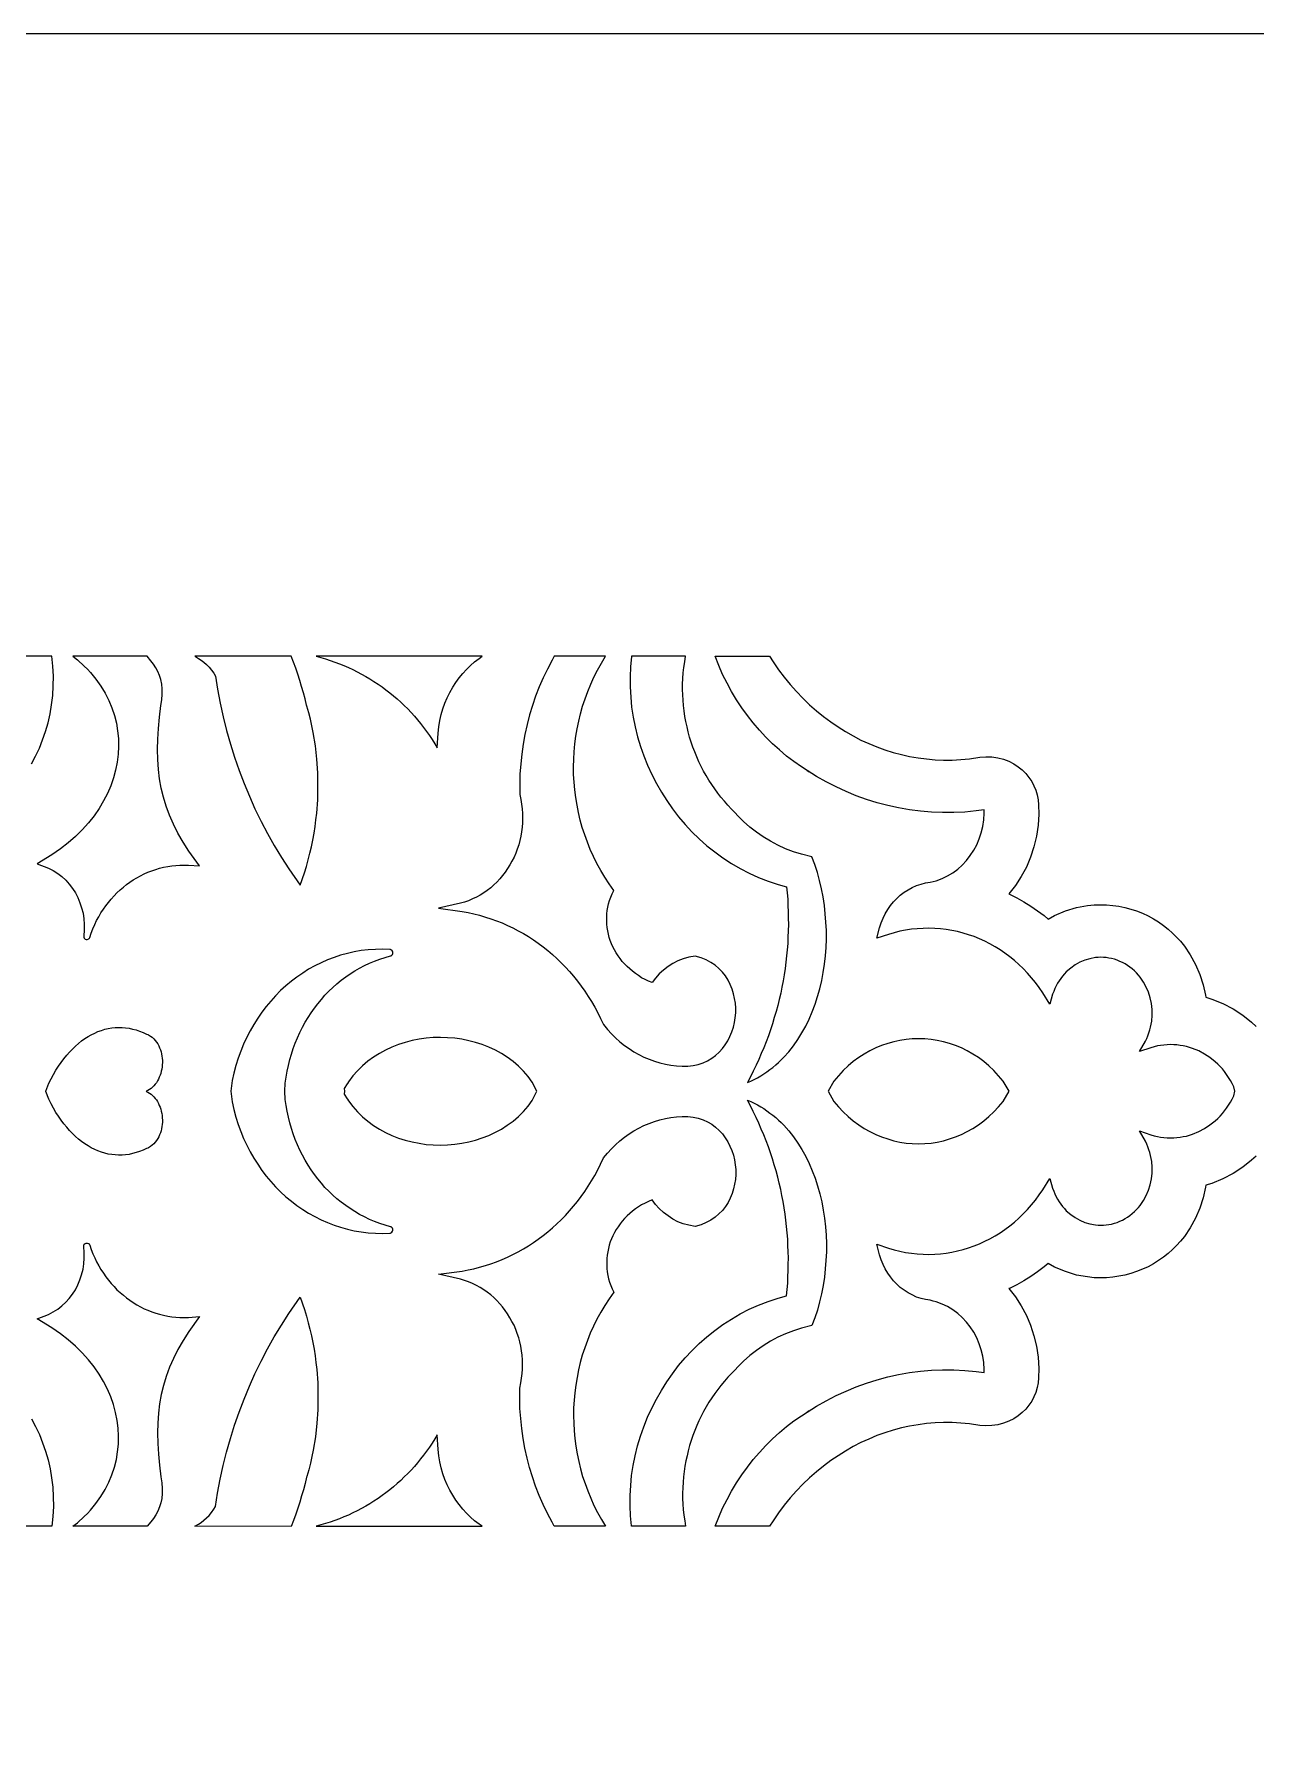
# Model space of a CAD drawing. Extents: x -1917 to -261, y -485 to 605.
# Drawn here: x -562.2 to -483.7, y 335.9 to 445.2 of the extents above; entities that cross this region are included whole.
import ezdxf

# ---------------------------------------------------------------- set-up
doc = ezdxf.new("R2010")
doc.units = 0
doc.layers.add('LAYER_1', color=18, linetype='CONTINUOUS')

msp = doc.modelspace()

# ---------------------------------------------------------------- linework, layer by layer
at = {"layer": 'LAYER_1'}
for points in [[(-671.49, 35.16), (-261.49, 35.16), (-261.49, 445.16), (-671.49, 445.16)], [(-554.92, 405.15), (-559.7, 405.15), (-559.41, 404.92), (-558.98, 404.52), (-558.77, 404.32), (-558.58, 404.11), (-558.23, 403.68), (-557.91, 403.24), (-557.63, 402.78), (-557.4, 402.32), (-557.2, 401.84), (-557.03, 401.35), (-556.91, 400.86), (-556.83, 400.36), (-556.78, 399.86), (-556.77, 399.35), (-556.79, 398.85), (-556.86, 398.34), (-556.96, 397.83), (-557.1, 397.33), (-557.27, 396.83), (-557.48, 396.34), (-557.73, 395.85), (-558.02, 395.37), (-558.34, 394.9), (-558.7, 394.45), (-559.1, 394), (-559.53, 393.57), (-560, 393.16), (-560.51, 392.77), (-561.05, 392.39), (-562, 391.81), (-561.27, 391.53), (-560.97, 391.37), (-560.68, 391.19), (-560.41, 390.99), (-560.16, 390.76), (-559.94, 390.5), (-559.73, 390.23), (-559.54, 389.94), (-559.38, 389.64), (-559.25, 389.31), (-559.14, 388.98), (-559.05, 388.63), (-559, 388.28), (-558.97, 387.92), (-558.98, 387.55), (-559.01, 387.17), (-559.01, 387.09), (-558.97, 387.02), (-558.92, 386.97), (-558.86, 386.94), (-558.79, 386.94), (-558.72, 386.96), (-558.69, 386.98), (-558.66, 387), (-558.64, 387.04), (-558.62, 387.08), (-558.52, 387.36), (-558.42, 387.63), (-558.3, 387.9), (-558.18, 388.16), (-558.04, 388.41), (-557.9, 388.65), (-557.74, 388.89), (-557.58, 389.11), (-557.42, 389.33), (-557.24, 389.54), (-557.06, 389.75), (-556.87, 389.94), (-556.67, 390.13), (-556.46, 390.3), (-556.25, 390.47), (-556.04, 390.63), (-555.82, 390.77), (-555.59, 390.91), (-555.36, 391.04), (-555.12, 391.16), (-554.88, 391.27), (-554.63, 391.36), (-554.38, 391.45), (-554.13, 391.52), (-553.87, 391.59), (-553.61, 391.64), (-553.35, 391.68), (-553.09, 391.71), (-552.82, 391.72), (-552.55, 391.73), (-552.28, 391.72), (-551.56, 391.67), (-552.25, 392.63), (-552.62, 393.21), (-552.95, 393.79), (-553.24, 394.36), (-553.49, 394.94), (-553.71, 395.51), (-553.88, 396.09), (-554.02, 396.67), (-554.13, 397.27), (-554.2, 397.88), (-554.24, 398.51), (-554.26, 399.15), (-554.24, 399.82), (-554.2, 400.51), (-554.14, 401.23), (-554.05, 401.98), (-553.99, 402.36), (-553.96, 402.72), (-553.96, 403.05), (-553.99, 403.36), (-554.05, 403.65), (-554.13, 403.91), (-554.24, 404.17), (-554.37, 404.41), (-554.53, 404.64), (-554.7, 404.87)], [(-544.68, 402.01), (-544.78, 402.41), (-544.88, 402.81), (-545, 403.21), (-545.12, 403.6), (-545.25, 404), (-545.38, 404.39), (-545.53, 404.77), (-545.68, 405.16), (-551.87, 405.15), (-551.83, 405.13), (-551.64, 405.02), (-551.46, 404.9), (-551.28, 404.77), (-551.11, 404.62), (-550.95, 404.45), (-550.79, 404.26), (-550.65, 404.06), (-550.53, 403.88), (-550.4, 403.03), (-550.23, 402.14), (-550.04, 401.25), (-549.82, 400.38), (-549.58, 399.51), (-549.31, 398.66), (-549.02, 397.81), (-548.7, 396.97), (-548.36, 396.15), (-548, 395.34), (-547.61, 394.54), (-547.19, 393.75), (-546.76, 392.98), (-546.3, 392.22), (-545.82, 391.48), (-545.09, 390.43), (-544.82, 391.22), (-544.69, 391.64), (-544.58, 392.06), (-544.47, 392.49), (-544.37, 392.91), (-544.28, 393.34), (-544.2, 393.77), (-544.14, 394.2), (-544.08, 394.63), (-544.03, 395.06), (-543.97, 395.93), (-543.95, 396.8), (-543.96, 397.67), (-544.02, 398.53), (-544.12, 399.4), (-544.26, 400.25), (-544.34, 400.68), (-544.44, 401.1), (-544.54, 401.52), (-544.66, 401.94)], [(-536.29, 399.26), (-536.23, 400.21), (-536.19, 400.62), (-536.12, 401.02), (-536.03, 401.4), (-535.92, 401.78), (-535.79, 402.14), (-535.64, 402.49), (-535.48, 402.83), (-535.29, 403.16), (-535.09, 403.47), (-534.88, 403.77), (-534.65, 404.05), (-534.4, 404.31), (-534.15, 404.56), (-533.88, 404.8), (-533.59, 405.01), (-533.4, 405.15), (-544.07, 405.15), (-543.76, 405.07), (-543.46, 404.98), (-543.16, 404.88), (-542.86, 404.78), (-542.57, 404.67), (-542.28, 404.55), (-541.99, 404.43), (-541.71, 404.3), (-541.43, 404.16), (-541.15, 404.01), (-540.88, 403.86), (-540.61, 403.7), (-540.35, 403.54), (-540.09, 403.37), (-539.83, 403.19), (-539.58, 403), (-539.34, 402.81), (-539.09, 402.62), (-538.86, 402.41), (-538.63, 402.2), (-538.4, 401.99), (-538.18, 401.77), (-537.96, 401.54), (-537.75, 401.31), (-537.55, 401.07), (-537.35, 400.83), (-537.16, 400.58), (-536.97, 400.32), (-536.79, 400.07), (-536.62, 399.8), (-536.45, 399.53)], [(-524.94, 390.1), (-525.24, 390.52), (-525.52, 390.95), (-525.77, 391.39), (-526.02, 391.83), (-526.24, 392.28), (-526.45, 392.74), (-526.63, 393.2), (-526.8, 393.67), (-526.96, 394.15), (-527.09, 394.62), (-527.21, 395.1), (-527.3, 395.59), (-527.38, 396.08), (-527.45, 396.56), (-527.49, 397.06), (-527.52, 397.55), (-527.52, 398.04), (-527.51, 398.53), (-527.49, 399.02), (-527.44, 399.52), (-527.38, 400.01), (-527.29, 400.49), (-527.19, 400.98), (-527.07, 401.46), (-526.94, 401.94), (-526.78, 402.41), (-526.61, 402.88), (-526.42, 403.35), (-526.21, 403.81), (-525.98, 404.26), (-525.73, 404.71), (-525.47, 405.15), (-528.76, 405.15), (-528.9, 404.9), (-529.2, 404.33), (-529.47, 403.76), (-529.73, 403.18), (-529.96, 402.59), (-530.16, 401.99), (-530.35, 401.38), (-530.51, 400.76), (-530.65, 400.13), (-530.76, 399.5), (-530.85, 398.87), (-530.92, 398.23), (-530.97, 397.58), (-530.98, 396.93), (-530.98, 396.26), (-530.91, 395.94), (-530.86, 395.64), (-530.82, 395.34), (-530.8, 395.04), (-530.8, 394.74), (-530.8, 394.45), (-530.83, 394.16), (-530.86, 393.87), (-530.91, 393.58), (-530.98, 393.3), (-531.05, 393.03), (-531.14, 392.76), (-531.24, 392.49), (-531.35, 392.24), (-531.48, 391.98), (-531.61, 391.74), (-531.76, 391.5), (-531.91, 391.27), (-532.08, 391.05), (-532.26, 390.84), (-532.45, 390.64), (-532.64, 390.45), (-532.85, 390.27), (-533.07, 390.1), (-533.29, 389.95), (-533.52, 389.8), (-533.76, 389.67), (-534.01, 389.55), (-534.27, 389.44), (-534.53, 389.35), (-534.8, 389.27), (-536.21, 388.96), (-534.68, 388.74), (-534.3, 388.67), (-533.93, 388.59), (-533.56, 388.5), (-533.19, 388.39), (-532.83, 388.28), (-532.47, 388.15), (-532.12, 388.01), (-531.77, 387.85), (-531.42, 387.69), (-531.08, 387.51), (-530.75, 387.32), (-530.42, 387.13), (-530.1, 386.92), (-529.79, 386.7), (-529.48, 386.47), (-529.18, 386.23), (-528.88, 385.98), (-528.6, 385.72), (-528.32, 385.45), (-528.04, 385.17), (-527.78, 384.88), (-527.52, 384.58), (-527.27, 384.27), (-527.03, 383.95), (-526.8, 383.63), (-526.58, 383.29), (-526.37, 382.95), (-526.16, 382.6), (-525.97, 382.24), (-525.79, 381.87), (-525.6, 381.47), (-525.34, 381.16), (-525.09, 380.88), (-524.82, 380.62), (-524.54, 380.37), (-524.25, 380.14), (-523.95, 379.93), (-523.64, 379.73), (-523.32, 379.55), (-523, 379.39), (-522.66, 379.25), (-522.32, 379.13), (-521.98, 379.02), (-521.62, 378.94), (-521.27, 378.87), (-520.91, 378.83), (-520.54, 378.8), (-520.18, 378.8), (-519.83, 378.84), (-519.51, 378.91), (-519.2, 379.01), (-518.91, 379.15), (-518.64, 379.31), (-518.39, 379.49), (-518.16, 379.7), (-517.95, 379.93), (-517.77, 380.17), (-517.61, 380.44), (-517.47, 380.71), (-517.35, 381), (-517.25, 381.3), (-517.18, 381.6), (-517.13, 381.91), (-517.1, 382.22), (-517.1, 382.54), (-517.12, 382.85), (-517.17, 383.16), (-517.24, 383.46), (-517.33, 383.76), (-517.45, 384.05), (-517.59, 384.33), (-517.76, 384.6), (-517.96, 384.85), (-518.18, 385.08), (-518.43, 385.29), (-518.7, 385.47), (-519, 385.63), (-519.32, 385.77), (-519.71, 385.88), (-520.12, 385.81), (-520.47, 385.7), (-520.81, 385.57), (-521.14, 385.4), (-521.45, 385.21), (-521.74, 384.98), (-522.01, 384.73), (-522.25, 384.46), (-522.48, 384.17), (-522.71, 384.27), (-522.93, 384.38), (-523.15, 384.49), (-523.35, 384.62), (-523.55, 384.76), (-523.74, 384.9), (-523.91, 385.05), (-524.08, 385.21), (-524.24, 385.37), (-524.39, 385.54), (-524.53, 385.72), (-524.66, 385.9), (-524.78, 386.09), (-524.89, 386.28), (-524.99, 386.47), (-525.08, 386.67), (-525.16, 386.88), (-525.23, 387.08), (-525.28, 387.29), (-525.33, 387.5), (-525.36, 387.72), (-525.38, 387.93), (-525.39, 388.15), (-525.39, 388.37), (-525.38, 388.59), (-525.36, 388.8), (-525.32, 389.02), (-525.27, 389.24), (-525.21, 389.46), (-525.13, 389.67), (-525.04, 389.89), (-524.94, 390.1), (-524.94, 390.1)], [(-516.35, 377.75), (-516.13, 377.84), (-515.91, 377.95), (-515.7, 378.06), (-515.49, 378.18), (-515.29, 378.31), (-515.09, 378.44), (-514.9, 378.58), (-514.71, 378.72), (-514.53, 378.88), (-514.35, 379.04), (-514.18, 379.2), (-514.01, 379.37), (-513.69, 379.73), (-513.39, 380.11), (-513.11, 380.52), (-512.84, 380.94), (-512.6, 381.37), (-512.38, 381.83), (-512.18, 382.3), (-512, 382.78), (-511.84, 383.28), (-511.7, 383.78), (-511.57, 384.3), (-511.47, 384.82), (-511.39, 385.35), (-511.33, 385.89), (-511.29, 386.43), (-511.27, 386.97), (-511.27, 387.52), (-511.3, 388.06), (-511.34, 388.6), (-511.4, 389.14), (-511.48, 389.68), (-511.59, 390.21), (-511.71, 390.73), (-511.85, 391.25), (-512.02, 391.76), (-512.21, 392.25), (-512.21, 392.25), (-512.87, 392.42), (-513.39, 392.58), (-513.9, 392.78), (-514.4, 393), (-514.87, 393.26), (-515.33, 393.54), (-515.77, 393.84), (-516.19, 394.17), (-516.59, 394.53), (-516.97, 394.9), (-517.14, 395.09), (-517.38, 395.33), (-517.61, 395.58), (-517.83, 395.83), (-518.05, 396.09), (-518.25, 396.35), (-518.45, 396.63), (-518.64, 396.9), (-518.82, 397.19), (-519, 397.48), (-519.16, 397.77), (-519.32, 398.07), (-519.47, 398.37), (-519.6, 398.68), (-519.73, 399), (-519.85, 399.31), (-519.96, 399.63), (-520.06, 399.96), (-520.15, 400.29), (-520.23, 400.62), (-520.3, 400.96), (-520.36, 401.29), (-520.41, 401.64), (-520.45, 401.98), (-520.48, 402.33), (-520.5, 402.67), (-520.51, 403.02), (-520.51, 403.37), (-520.49, 403.73), (-520.47, 404.08), (-520.43, 404.44), (-520.38, 404.79), (-520.32, 405.15), (-523.79, 405.15), (-523.79, 405.13), (-523.86, 404.48), (-523.89, 403.83), (-523.89, 403.18), (-523.85, 402.53), (-523.79, 401.89), (-523.69, 401.24), (-523.56, 400.61), (-523.41, 399.98), (-523.22, 399.36), (-523.01, 398.75), (-522.77, 398.15), (-522.5, 397.56), (-522.2, 396.98), (-521.88, 396.42), (-521.53, 395.87), (-521.16, 395.34), (-520.77, 394.83), (-520.35, 394.33), (-519.91, 393.86), (-519.44, 393.41), (-518.96, 392.97), (-518.45, 392.57), (-517.92, 392.19), (-517.38, 391.83), (-516.81, 391.5), (-516.23, 391.2), (-515.63, 390.93), (-515.01, 390.69), (-514.37, 390.48), (-513.84, 390.34), (-513.8, 389.94), (-513.76, 389.53), (-513.74, 389.12), (-513.72, 388.72), (-513.72, 388.31), (-513.71, 387.91), (-513.72, 387.5), (-513.74, 387.1), (-513.76, 386.69), (-513.79, 386.29), (-513.83, 385.89), (-513.87, 385.48), (-513.92, 385.08), (-513.99, 384.68), (-514.05, 384.28), (-514.13, 383.89), (-514.21, 383.49), (-514.3, 383.09), (-514.4, 382.7), (-514.51, 382.31), (-514.62, 381.92), (-514.74, 381.53), (-514.87, 381.14), (-515, 380.75), (-515.15, 380.37), (-515.3, 379.99), (-515.46, 379.61), (-515.62, 379.23), (-515.79, 378.86), (-515.97, 378.49), (-516.16, 378.12)], [(-546.08, 377.19), (-546.05, 377.71), (-545.99, 378.1), (-545.93, 378.48), (-545.85, 378.85), (-545.76, 379.22), (-545.66, 379.58), (-545.54, 379.94), (-545.41, 380.29), (-545.27, 380.63), (-545.12, 380.97), (-544.95, 381.3), (-544.77, 381.62), (-544.59, 381.93), (-544.39, 382.23), (-544.18, 382.53), (-543.96, 382.81), (-543.73, 383.09), (-543.5, 383.36), (-543.25, 383.62), (-542.99, 383.86), (-542.73, 384.1), (-542.45, 384.32), (-542.17, 384.54), (-541.88, 384.74), (-541.58, 384.93), (-541.28, 385.1), (-540.96, 385.27), (-540.64, 385.42), (-540.31, 385.56), (-539.98, 385.68), (-539.64, 385.79), (-539.29, 385.89), (-539.25, 385.9), (-539.22, 385.92), (-539.17, 385.98), (-539.14, 386.05), (-539.14, 386.12), (-539.16, 386.19), (-539.2, 386.25), (-539.26, 386.29), (-539.29, 386.3), (-539.34, 386.3), (-539.8, 386.32), (-540.26, 386.31), (-540.72, 386.28), (-541.17, 386.23), (-541.62, 386.15), (-542.06, 386.05), (-542.5, 385.93), (-542.92, 385.79), (-543.34, 385.63), (-543.75, 385.45), (-544.15, 385.25), (-544.55, 385.03), (-544.93, 384.79), (-545.3, 384.53), (-545.66, 384.26), (-546.01, 383.97), (-546.35, 383.66), (-546.67, 383.33), (-546.98, 382.99), (-547.27, 382.64), (-547.56, 382.27), (-547.82, 381.89), (-548.07, 381.49), (-548.31, 381.08), (-548.53, 380.66), (-548.73, 380.22), (-548.91, 379.77), (-549.08, 379.31), (-549.22, 378.84), (-549.35, 378.36), (-549.46, 377.87), (-549.55, 377.19), (-549.46, 376.5), (-549.35, 376.01), (-549.22, 375.53), (-549.08, 375.06), (-548.91, 374.6), (-548.73, 374.15), (-548.53, 373.72), (-548.31, 373.29), (-548.07, 372.88), (-547.82, 372.49), (-547.56, 372.1), (-547.27, 371.73), (-546.98, 371.38), (-546.67, 371.04), (-546.35, 370.72), (-546.01, 370.41), (-545.66, 370.12), (-545.3, 369.84), (-544.93, 369.59), (-544.55, 369.35), (-544.15, 369.13), (-543.75, 368.93), (-543.34, 368.75), (-542.92, 368.58), (-542.5, 368.44), (-542.06, 368.32), (-541.62, 368.22), (-541.17, 368.15), (-540.72, 368.09), (-540.26, 368.06), (-539.8, 368.05), (-539.34, 368.07), (-539.29, 368.07), (-539.26, 368.09), (-539.2, 368.13), (-539.16, 368.19), (-539.14, 368.26), (-539.14, 368.33), (-539.17, 368.39), (-539.22, 368.45), (-539.25, 368.47), (-539.29, 368.48), (-539.64, 368.58), (-539.98, 368.69), (-540.31, 368.82), (-540.64, 368.95), (-540.96, 369.11), (-541.28, 369.27), (-541.58, 369.45), (-541.88, 369.64), (-542.17, 369.84), (-542.45, 370.05), (-542.73, 370.28), (-542.99, 370.51), (-543.25, 370.76), (-543.5, 371.01), (-543.73, 371.28), (-543.96, 371.56), (-544.18, 371.84), (-544.39, 372.14), (-544.59, 372.44), (-544.77, 372.76), (-544.95, 373.08), (-545.12, 373.41), (-545.27, 373.74), (-545.41, 374.09), (-545.54, 374.44), (-545.66, 374.79), (-545.76, 375.15), (-545.85, 375.52), (-545.93, 375.9), (-545.99, 376.28), (-546.05, 376.66)], [(-561.45, 377.19), (-561.45, 377.2), (-561.26, 377.7), (-561.11, 377.99), (-560.96, 378.27), (-560.79, 378.54), (-560.63, 378.8), (-560.46, 379.04), (-560.28, 379.28), (-560.1, 379.5), (-559.92, 379.71), (-559.73, 379.9), (-559.53, 380.09), (-559.34, 380.26), (-559.14, 380.42), (-558.93, 380.57), (-558.73, 380.7), (-558.52, 380.82), (-558.3, 380.93), (-558.09, 381.02), (-557.87, 381.1), (-557.65, 381.17), (-557.43, 381.22), (-557.21, 381.26), (-556.99, 381.28), (-556.77, 381.29), (-556.54, 381.29), (-556.32, 381.27), (-556.09, 381.24), (-555.87, 381.19), (-555.64, 381.13), (-555.42, 381.06), (-555.19, 380.97), (-554.98, 380.86), (-554.89, 380.84), (-554.85, 380.82), (-554.72, 380.74), (-554.61, 380.66), (-554.51, 380.56), (-554.41, 380.46), (-554.33, 380.35), (-554.25, 380.23), (-554.18, 380.11), (-554.13, 379.99), (-554.08, 379.86), (-554.03, 379.72), (-554, 379.59), (-553.98, 379.45), (-553.96, 379.31), (-553.95, 379.17), (-553.95, 379.03), (-553.96, 378.89), (-553.97, 378.75), (-553.99, 378.61), (-554.02, 378.48), (-554.06, 378.34), (-554.1, 378.22), (-554.15, 378.09), (-554.21, 377.97), (-554.27, 377.85), (-554.34, 377.74), (-554.42, 377.64), (-554.5, 377.54), (-554.59, 377.45), (-554.68, 377.37), (-554.78, 377.3), (-554.89, 377.24), (-555, 377.19), (-554.89, 377.13), (-554.78, 377.07), (-554.68, 377), (-554.59, 376.92), (-554.5, 376.83), (-554.42, 376.73), (-554.34, 376.63), (-554.27, 376.52), (-554.21, 376.4), (-554.15, 376.28), (-554.1, 376.16), (-554.06, 376.03), (-554.02, 375.9), (-553.99, 375.76), (-553.97, 375.62), (-553.96, 375.48), (-553.95, 375.34), (-553.95, 375.2), (-553.96, 375.06), (-553.98, 374.92), (-554, 374.78), (-554.03, 374.65), (-554.08, 374.52), (-554.13, 374.39), (-554.18, 374.26), (-554.25, 374.14), (-554.33, 374.03), (-554.41, 373.92), (-554.51, 373.81), (-554.61, 373.72), (-554.72, 373.63), (-554.85, 373.55), (-554.89, 373.53), (-554.98, 373.51), (-555.19, 373.41), (-555.42, 373.32), (-555.64, 373.24), (-555.87, 373.18), (-556.09, 373.13), (-556.32, 373.1), (-556.54, 373.08), (-556.77, 373.08), (-556.99, 373.09), (-557.21, 373.12), (-557.43, 373.15), (-557.65, 373.21), (-557.87, 373.27), (-558.09, 373.35), (-558.3, 373.45), (-558.52, 373.55), (-558.73, 373.67), (-558.93, 373.81), (-559.14, 373.95), (-559.34, 374.11), (-559.53, 374.28), (-559.73, 374.47), (-559.92, 374.67), (-560.1, 374.88), (-560.28, 375.1), (-560.46, 375.33), (-560.63, 375.58), (-560.79, 375.83), (-560.96, 376.1), (-561.11, 376.38), (-561.26, 376.67), (-561.45, 377.17)], [(-529.88, 377.19), (-530.18, 377.78), (-530.45, 378.14), (-530.75, 378.49), (-531.07, 378.81), (-531.41, 379.1), (-531.78, 379.37), (-532.16, 379.61), (-532.55, 379.83), (-532.96, 380.02), (-533.39, 380.19), (-533.82, 380.33), (-534.26, 380.44), (-534.71, 380.53), (-535.16, 380.6), (-535.62, 380.63), (-536.08, 380.65), (-536.54, 380.64), (-536.99, 380.6), (-537.45, 380.54), (-537.9, 380.45), (-538.34, 380.33), (-538.77, 380.19), (-539.2, 380.03), (-539.61, 379.84), (-540, 379.62), (-540.38, 379.38), (-540.75, 379.12), (-541.09, 378.82), (-541.41, 378.51), (-541.71, 378.17), (-541.99, 377.8), (-542.06, 377.68), (-542.07, 377.67), (-542.27, 377.36), (-542.25, 377.19), (-542.27, 377.01), (-542.07, 376.7), (-542.06, 376.69), (-541.99, 376.57), (-541.71, 376.21), (-541.41, 375.87), (-541.09, 375.55), (-540.75, 375.26), (-540.38, 374.99), (-540, 374.75), (-539.61, 374.53), (-539.2, 374.34), (-538.77, 374.18), (-538.34, 374.04), (-537.9, 373.93), (-537.45, 373.84), (-536.99, 373.77), (-536.54, 373.74), (-536.08, 373.73), (-535.62, 373.74), (-535.16, 373.78), (-534.71, 373.84), (-534.26, 373.93), (-533.82, 374.05), (-533.39, 374.19), (-532.96, 374.35), (-532.55, 374.55), (-532.16, 374.76), (-531.78, 375.01), (-531.41, 375.27), (-531.07, 375.57), (-530.75, 375.89), (-530.45, 376.23), (-530.18, 376.6)], [(-499.53, 377.19), (-499.9, 377.84), (-500.2, 378.19), (-500.5, 378.52), (-500.82, 378.82), (-501.16, 379.1), (-501.5, 379.35), (-501.86, 379.58), (-502.22, 379.79), (-502.59, 379.97), (-502.97, 380.12), (-503.36, 380.26), (-503.75, 380.37), (-504.15, 380.45), (-504.54, 380.51), (-504.94, 380.55), (-505.35, 380.56), (-505.75, 380.55), (-506.15, 380.51), (-506.55, 380.45), (-506.94, 380.37), (-507.33, 380.26), (-507.72, 380.12), (-508.1, 379.97), (-508.47, 379.79), (-508.84, 379.58), (-509.19, 379.35), (-509.54, 379.1), (-509.87, 378.82), (-510.19, 378.52), (-510.5, 378.19), (-510.79, 377.84), (-511.16, 377.19), (-510.79, 376.53), (-510.5, 376.18), (-510.19, 375.86), (-509.87, 375.56), (-509.54, 375.28), (-509.19, 375.02), (-508.84, 374.79), (-508.47, 374.59), (-508.1, 374.41), (-507.72, 374.25), (-507.33, 374.12), (-506.94, 374.01), (-506.55, 373.92), (-506.15, 373.86), (-505.75, 373.83), (-505.35, 373.81), (-504.94, 373.83), (-504.54, 373.86), (-504.15, 373.92), (-503.75, 374.01), (-503.36, 374.12), (-502.97, 374.25), (-502.59, 374.41), (-502.22, 374.59), (-501.86, 374.79), (-501.5, 375.02), (-501.16, 375.28), (-500.82, 375.56), (-500.5, 375.86), (-500.2, 376.18), (-499.9, 376.53)], [(-520.32, 349.23), (-523.79, 349.23), (-523.79, 349.24), (-523.86, 349.89), (-523.89, 350.54), (-523.89, 351.19), (-523.85, 351.84), (-523.79, 352.49), (-523.69, 353.13), (-523.56, 353.76), (-523.41, 354.39), (-523.22, 355.01), (-523.01, 355.62), (-522.77, 356.23), (-522.5, 356.81), (-522.2, 357.39), (-521.88, 357.95), (-521.53, 358.5), (-521.16, 359.03), (-520.77, 359.55), (-520.35, 360.04), (-519.91, 360.51), (-519.44, 360.97), (-518.96, 361.4), (-518.45, 361.81), (-517.92, 362.19), (-517.38, 362.54), (-516.81, 362.87), (-516.23, 363.17), (-515.63, 363.44), (-515.01, 363.68), (-514.37, 363.89), (-513.84, 364.03), (-513.8, 364.44), (-513.76, 364.84), (-513.74, 365.25), (-513.72, 365.66), (-513.72, 366.06), (-513.71, 366.47), (-513.72, 366.87), (-513.74, 367.28), (-513.76, 367.68), (-513.79, 368.08), (-513.83, 368.49), (-513.87, 368.89), (-513.92, 369.29), (-513.99, 369.69), (-514.05, 370.09), (-514.13, 370.49), (-514.21, 370.88), (-514.3, 371.28), (-514.4, 371.67), (-514.51, 372.07), (-514.62, 372.46), (-514.74, 372.85), (-514.87, 373.23), (-515, 373.62), (-515.15, 374), (-515.3, 374.38), (-515.46, 374.76), (-515.62, 375.14), (-515.79, 375.51), (-515.97, 375.89), (-516.16, 376.26), (-516.35, 376.62), (-516.13, 376.53), (-515.91, 376.42), (-515.7, 376.31), (-515.49, 376.19), (-515.29, 376.07), (-515.09, 375.93), (-514.9, 375.79), (-514.71, 375.65), (-514.53, 375.5), (-514.35, 375.34), (-514.18, 375.17), (-514.01, 375), (-513.69, 374.64), (-513.39, 374.26), (-513.11, 373.86), (-512.84, 373.44), (-512.6, 373), (-512.38, 372.54), (-512.18, 372.07), (-512, 371.59), (-511.84, 371.1), (-511.7, 370.59), (-511.57, 370.07), (-511.47, 369.55), (-511.39, 369.02), (-511.33, 368.48), (-511.29, 367.94), (-511.27, 367.4), (-511.27, 366.86), (-511.3, 366.31), (-511.34, 365.77), (-511.4, 365.23), (-511.48, 364.69), (-511.59, 364.16), (-511.71, 363.64), (-511.85, 363.12), (-512.02, 362.62), (-512.21, 362.12), (-512.21, 362.12), (-512.87, 361.96), (-513.39, 361.79), (-513.9, 361.59), (-514.4, 361.37), (-514.87, 361.12), (-515.33, 360.83), (-515.77, 360.53), (-516.19, 360.2), (-516.59, 359.84), (-516.97, 359.47), (-517.14, 359.28), (-517.38, 359.04), (-517.61, 358.8), (-517.83, 358.54), (-518.05, 358.28), (-518.25, 358.02), (-518.45, 357.75), (-518.64, 357.47), (-518.82, 357.19), (-519, 356.9), (-519.16, 356.6), (-519.32, 356.3), (-519.47, 356), (-519.6, 355.69), (-519.73, 355.38), (-519.85, 355.06), (-519.96, 354.74), (-520.06, 354.41), (-520.15, 354.08), (-520.23, 353.75), (-520.3, 353.42), (-520.36, 353.08), (-520.41, 352.74), (-520.45, 352.39), (-520.48, 352.05), (-520.5, 351.7), (-520.51, 351.35), (-520.51, 351), (-520.49, 350.65), (-520.47, 350.29), (-520.43, 349.94), (-520.38, 349.58)], [(-525.47, 349.23), (-528.76, 349.23), (-528.9, 349.48), (-529.2, 350.04), (-529.47, 350.61), (-529.73, 351.19), (-529.96, 351.79), (-530.16, 352.39), (-530.35, 353), (-530.51, 353.61), (-530.65, 354.24), (-530.76, 354.87), (-530.85, 355.51), (-530.92, 356.15), (-530.97, 356.79), (-530.98, 357.44), (-530.98, 358.11), (-530.91, 358.44), (-530.86, 358.74), (-530.82, 359.04), (-530.8, 359.33), (-530.8, 359.63), (-530.8, 359.92), (-530.83, 360.22), (-530.86, 360.5), (-530.91, 360.79), (-530.98, 361.07), (-531.05, 361.34), (-531.14, 361.61), (-531.24, 361.88), (-531.35, 362.14), (-531.48, 362.39), (-531.61, 362.63), (-531.76, 362.87), (-531.91, 363.1), (-532.08, 363.32), (-532.26, 363.53), (-532.45, 363.73), (-532.64, 363.92), (-532.85, 364.1), (-533.07, 364.27), (-533.29, 364.43), (-533.52, 364.57), (-533.76, 364.71), (-534.01, 364.82), (-534.27, 364.93), (-534.53, 365.02), (-534.8, 365.1), (-536.21, 365.42), (-534.68, 365.63), (-534.3, 365.7), (-533.93, 365.78), (-533.56, 365.87), (-533.19, 365.98), (-532.83, 366.1), (-532.47, 366.23), (-532.12, 366.37), (-531.77, 366.52), (-531.42, 366.69), (-531.08, 366.86), (-530.75, 367.05), (-530.42, 367.25), (-530.1, 367.46), (-529.79, 367.68), (-529.48, 367.91), (-529.18, 368.15), (-528.88, 368.4), (-528.6, 368.66), (-528.32, 368.93), (-528.04, 369.21), (-527.78, 369.5), (-527.52, 369.8), (-527.27, 370.1), (-527.03, 370.42), (-526.8, 370.75), (-526.58, 371.08), (-526.37, 371.42), (-526.16, 371.77), (-525.97, 372.13), (-525.79, 372.5), (-525.6, 372.9), (-525.34, 373.21), (-525.09, 373.49), (-524.82, 373.75), (-524.54, 374), (-524.25, 374.23), (-523.95, 374.44), (-523.64, 374.64), (-523.32, 374.82), (-523, 374.98), (-522.66, 375.12), (-522.32, 375.25), (-521.98, 375.35), (-521.62, 375.43), (-521.27, 375.5), (-520.91, 375.55), (-520.54, 375.57), (-520.18, 375.57), (-519.83, 375.53), (-519.51, 375.46), (-519.2, 375.36), (-518.91, 375.23), (-518.64, 375.07), (-518.39, 374.88), (-518.16, 374.67), (-517.95, 374.45), (-517.77, 374.2), (-517.61, 373.94), (-517.47, 373.66), (-517.35, 373.37), (-517.25, 373.08), (-517.18, 372.77), (-517.13, 372.46), (-517.1, 372.15), (-517.1, 371.84), (-517.12, 371.52), (-517.17, 371.21), (-517.24, 370.91), (-517.33, 370.61), (-517.45, 370.32), (-517.59, 370.04), (-517.76, 369.78), (-517.96, 369.53), (-518.18, 369.3), (-518.43, 369.09), (-518.7, 368.9), (-519, 368.74), (-519.32, 368.6), (-519.71, 368.49), (-520.12, 368.57), (-520.47, 368.67), (-520.81, 368.8), (-521.14, 368.97), (-521.45, 369.17), (-521.74, 369.39), (-522.01, 369.64), (-522.25, 369.91), (-522.48, 370.21), (-522.71, 370.11), (-522.93, 370), (-523.15, 369.88), (-523.35, 369.75), (-523.55, 369.62), (-523.74, 369.47), (-523.91, 369.32), (-524.08, 369.17), (-524.24, 369), (-524.39, 368.83), (-524.53, 368.66), (-524.66, 368.47), (-524.78, 368.29), (-524.89, 368.1), (-524.99, 367.9), (-525.08, 367.7), (-525.16, 367.5), (-525.23, 367.29), (-525.28, 367.08), (-525.33, 366.87), (-525.36, 366.66), (-525.38, 366.44), (-525.39, 366.22), (-525.39, 366.01), (-525.38, 365.79), (-525.36, 365.57), (-525.32, 365.35), (-525.27, 365.13), (-525.21, 364.91), (-525.13, 364.7), (-525.04, 364.48), (-524.94, 364.27), (-524.94, 364.27), (-524.94, 364.27), (-525.24, 363.85), (-525.52, 363.42), (-525.77, 362.99), (-526.02, 362.54), (-526.24, 362.09), (-526.45, 361.63), (-526.63, 361.17), (-526.8, 360.7), (-526.96, 360.23), (-527.09, 359.75), (-527.21, 359.27), (-527.3, 358.78), (-527.38, 358.3), (-527.45, 357.81), (-527.49, 357.32), (-527.52, 356.83), (-527.52, 356.33), (-527.51, 355.84), (-527.49, 355.35), (-527.44, 354.86), (-527.38, 354.37), (-527.29, 353.88), (-527.19, 353.39), (-527.07, 352.91), (-526.94, 352.43), (-526.78, 351.96), (-526.61, 351.49), (-526.42, 351.02), (-526.21, 350.56), (-525.98, 350.11), (-525.73, 349.66)], [(-554.92, 349.23), (-559.7, 349.23), (-559.41, 349.45), (-558.98, 349.85), (-558.77, 350.05), (-558.58, 350.26), (-558.23, 350.69), (-557.91, 351.13), (-557.63, 351.59), (-557.4, 352.06), (-557.2, 352.53), (-557.03, 353.02), (-556.91, 353.51), (-556.83, 354.01), (-556.78, 354.51), (-556.77, 355.02), (-556.79, 355.53), (-556.86, 356.03), (-556.96, 356.54), (-557.1, 357.04), (-557.27, 357.54), (-557.48, 358.04), (-557.73, 358.52), (-558.02, 359), (-558.34, 359.47), (-558.7, 359.93), (-559.1, 360.37), (-559.53, 360.8), (-560, 361.21), (-560.51, 361.6), (-561.05, 361.98), (-562, 362.56), (-561.27, 362.84), (-560.97, 363), (-560.68, 363.18), (-560.41, 363.39), (-560.16, 363.62), (-559.94, 363.87), (-559.73, 364.14), (-559.54, 364.43), (-559.38, 364.74), (-559.25, 365.06), (-559.14, 365.39), (-559.05, 365.74), (-559, 366.09), (-558.97, 366.45), (-558.98, 366.82), (-559.01, 367.2), (-559.01, 367.29), (-558.97, 367.35), (-558.92, 367.4), (-558.86, 367.43), (-558.79, 367.43), (-558.72, 367.41), (-558.69, 367.39), (-558.66, 367.37), (-558.64, 367.34), (-558.62, 367.3), (-558.52, 367.01), (-558.42, 366.74), (-558.3, 366.47), (-558.18, 366.22), (-558.04, 365.97), (-557.9, 365.72), (-557.74, 365.49), (-557.58, 365.26), (-557.42, 365.04), (-557.24, 364.83), (-557.06, 364.63), (-556.87, 364.43), (-556.67, 364.25), (-556.46, 364.07), (-556.25, 363.9), (-556.04, 363.75), (-555.82, 363.6), (-555.59, 363.46), (-555.36, 363.33), (-555.12, 363.21), (-554.88, 363.11), (-554.63, 363.01), (-554.38, 362.93), (-554.13, 362.85), (-553.87, 362.79), (-553.61, 362.73), (-553.35, 362.69), (-553.09, 362.67), (-552.82, 362.65), (-552.55, 362.64), (-552.28, 362.65), (-551.56, 362.71), (-552.25, 361.74), (-552.62, 361.16), (-552.95, 360.58), (-553.24, 360.01), (-553.49, 359.44), (-553.71, 358.86), (-553.88, 358.28), (-554.02, 357.7), (-554.13, 357.1), (-554.2, 356.49), (-554.24, 355.86), (-554.26, 355.22), (-554.24, 354.55), (-554.2, 353.86), (-554.14, 353.14), (-554.05, 352.4), (-553.99, 352.01), (-553.96, 351.65), (-553.96, 351.32), (-553.99, 351.01), (-554.05, 350.73), (-554.13, 350.46), (-554.24, 350.2), (-554.37, 349.96), (-554.53, 349.73), (-554.7, 349.5)], [(-545.68, 349.21), (-551.87, 349.23), (-551.83, 349.24), (-551.64, 349.35), (-551.46, 349.47), (-551.28, 349.61), (-551.11, 349.76), (-550.95, 349.92), (-550.79, 350.11), (-550.65, 350.31), (-550.53, 350.49), (-550.4, 351.34), (-550.23, 352.24), (-550.04, 353.12), (-549.82, 353.99), (-549.58, 354.86), (-549.31, 355.72), (-549.02, 356.56), (-548.7, 357.4), (-548.36, 358.22), (-548, 359.03), (-547.61, 359.83), (-547.19, 360.62), (-546.76, 361.39), (-546.3, 362.15), (-545.82, 362.89), (-545.09, 363.94), (-544.82, 363.15), (-544.69, 362.73), (-544.58, 362.31), (-544.47, 361.89), (-544.37, 361.46), (-544.28, 361.03), (-544.2, 360.6), (-544.14, 360.17), (-544.08, 359.74), (-544.03, 359.31), (-543.97, 358.44), (-543.95, 357.57), (-543.96, 356.71), (-544.02, 355.84), (-544.12, 354.98), (-544.26, 354.12), (-544.34, 353.7), (-544.44, 353.27), (-544.54, 352.85), (-544.66, 352.43), (-544.68, 352.37), (-544.78, 351.96), (-544.88, 351.56), (-545, 351.17), (-545.12, 350.77), (-545.25, 350.38), (-545.38, 349.99), (-545.53, 349.6)], [(-533.4, 349.23), (-533.59, 349.36), (-533.88, 349.57), (-534.15, 349.81), (-534.4, 350.06), (-534.65, 350.33), (-534.88, 350.61), (-535.09, 350.9), (-535.29, 351.22), (-535.48, 351.54), (-535.64, 351.88), (-535.79, 352.23), (-535.92, 352.59), (-536.03, 352.97), (-536.12, 353.36), (-536.19, 353.75), (-536.23, 354.16), (-536.29, 355.11), (-536.45, 354.84), (-536.62, 354.57), (-536.79, 354.31), (-536.97, 354.05), (-537.16, 353.79), (-537.35, 353.55), (-537.55, 353.3), (-537.75, 353.06), (-537.96, 352.83), (-538.18, 352.61), (-538.4, 352.39), (-538.63, 352.17), (-538.86, 351.96), (-539.09, 351.76), (-539.34, 351.56), (-539.58, 351.37), (-539.83, 351.19), (-540.09, 351.01), (-540.35, 350.84), (-540.61, 350.67), (-540.88, 350.51), (-541.15, 350.36), (-541.43, 350.21), (-541.71, 350.08), (-541.99, 349.94), (-542.28, 349.82), (-542.57, 349.7), (-542.86, 349.59), (-543.16, 349.49), (-543.46, 349.39), (-543.76, 349.31), (-544.07, 349.22)]]:
    msp.add_lwpolyline(points, close=True, dxfattribs=at)
for points in [[(-562.37, 398.24), (-562.1, 398.74), (-561.86, 399.25), (-561.65, 399.78), (-561.46, 400.32), (-561.3, 400.88), (-561.17, 401.45), (-561.07, 402.04), (-561, 402.64), (-560.97, 403.25), (-560.96, 403.88), (-560.99, 404.52), (-561.05, 405.15), (-566.14, 405.15)], [(-483.64, 373.02), (-483.94, 372.75), (-484.5, 372.31), (-485.13, 371.9), (-485.79, 371.55), (-486.49, 371.26), (-486.89, 371.14), (-486.91, 371.02), (-487.05, 370.34), (-487.26, 369.67), (-487.54, 369.03), (-487.88, 368.41), (-488.26, 367.85), (-488.51, 367.54), (-488.76, 367.27), (-489.02, 367.01), (-489.3, 366.76), (-489.6, 366.53), (-489.92, 366.31), (-490.25, 366.1), (-490.6, 365.91), (-490.96, 365.74), (-491.33, 365.6), (-491.7, 365.47), (-492.09, 365.37), (-492.48, 365.29), (-492.87, 365.23), (-493.27, 365.2), (-493.66, 365.19), (-494.05, 365.2), (-494.49, 365.25), (-495.19, 365.37), (-495.91, 365.59), (-496.6, 365.88), (-497.01, 366.11), (-497.28, 365.9), (-497.7, 365.58), (-498.13, 365.28), (-498.58, 365.01), (-499.04, 364.75), (-499.51, 364.51), (-499.54, 364.5), (-499.12, 363.97), (-498.75, 363.39), (-498.42, 362.77), (-498.15, 362.14), (-497.93, 361.47), (-497.77, 360.79), (-497.67, 360.09), (-497.62, 359.37), (-497.64, 358.76), (-497.66, 358.45), (-497.72, 358.14), (-497.81, 357.83), (-497.93, 357.54), (-498.07, 357.26), (-498.25, 357), (-498.45, 356.76), (-498.68, 356.53), (-498.94, 356.32), (-499.23, 356.13), (-499.54, 355.97), (-499.88, 355.85), (-500.25, 355.75), (-500.64, 355.7), (-501.03, 355.68), (-501.4, 355.71), (-502.08, 355.81), (-502.63, 355.86), (-503.19, 355.89), (-503.74, 355.89), (-504.29, 355.87), (-504.84, 355.82), (-505.38, 355.75), (-505.92, 355.66), (-506.45, 355.54), (-506.98, 355.4), (-507.51, 355.23), (-508.03, 355.05), (-508.54, 354.83), (-509.05, 354.6), (-509.55, 354.34), (-510.04, 354.06), (-510.52, 353.76), (-510.99, 353.44), (-511.46, 353.09), (-511.91, 352.72), (-512.35, 352.34), (-512.78, 351.93), (-513.19, 351.5), (-513.59, 351.04), (-513.98, 350.57), (-514.35, 350.08), (-514.7, 349.57), (-514.92, 349.23), (-518.42, 349.23), (-518.19, 349.81), (-517.94, 350.38), (-517.66, 350.94), (-517.37, 351.48), (-517.05, 352.01), (-516.71, 352.53), (-516.35, 353.03), (-515.98, 353.51), (-515.58, 353.97), (-515.17, 354.41), (-514.74, 354.84), (-514.29, 355.24), (-513.83, 355.63), (-513.36, 355.99), (-512.87, 356.33), (-512.37, 356.65), (-512.51, 356.56), (-511.9, 356.94), (-511.28, 357.29), (-510.65, 357.62), (-510.01, 357.91), (-509.35, 358.18), (-508.69, 358.42), (-508.01, 358.64), (-507.33, 358.82), (-506.64, 358.97), (-505.94, 359.1), (-505.23, 359.19), (-504.52, 359.25), (-503.81, 359.28), (-503.09, 359.27), (-502.37, 359.24), (-501.64, 359.17), (-501.14, 359.1), (-501.13, 359.31), (-501.16, 359.74), (-501.22, 360.16), (-501.32, 360.57), (-501.45, 360.96), (-501.61, 361.34), (-501.8, 361.7), (-502.02, 362.04), (-502.26, 362.35), (-502.54, 362.64), (-502.83, 362.91), (-503.15, 363.14), (-503.48, 363.34), (-503.84, 363.51), (-504.22, 363.65), (-504.41, 363.7), (-504.61, 363.75), (-504.9, 363.79), (-505.19, 363.87), (-505.48, 363.96), (-505.76, 364.09), (-506.02, 364.23), (-506.28, 364.39), (-506.52, 364.58), (-506.74, 364.78), (-506.96, 365.01), (-507.15, 365.25), (-507.33, 365.5), (-507.49, 365.77), (-507.63, 366.06), (-507.75, 366.36), (-507.85, 366.67), (-508.02, 367.36), (-507.29, 367.11), (-506.92, 367), (-506.55, 366.9), (-506.18, 366.83), (-505.8, 366.77), (-505.43, 366.73), (-505.05, 366.71), (-504.68, 366.7), (-504.31, 366.71), (-503.94, 366.74), (-503.57, 366.78), (-503.21, 366.85), (-502.84, 366.92), (-502.48, 367.01), (-502.13, 367.12), (-501.78, 367.25), (-501.43, 367.38), (-501.09, 367.54), (-500.76, 367.71), (-500.43, 367.89), (-500.11, 368.09), (-499.8, 368.31), (-499.49, 368.53), (-499.19, 368.78), (-498.9, 369.03), (-498.62, 369.3), (-498.35, 369.59), (-498.09, 369.88), (-497.84, 370.19), (-497.6, 370.52), (-497.37, 370.85), (-496.91, 371.58), (-496.73, 370.96), (-496.66, 370.77), (-496.58, 370.59), (-496.5, 370.41), (-496.41, 370.24), (-496.31, 370.08), (-496.2, 369.93), (-496.09, 369.78), (-495.97, 369.64), (-495.85, 369.51), (-495.57, 369.27), (-495.29, 369.07), (-494.98, 368.9), (-494.66, 368.76), (-494.33, 368.66), (-493.98, 368.6), (-493.81, 368.58), (-493.64, 368.58), (-493.46, 368.58), (-493.29, 368.59), (-493.11, 368.62), (-492.94, 368.65), (-492.76, 368.7), (-492.59, 368.76), (-492.41, 368.83), (-492.24, 368.91), (-492.07, 369), (-491.91, 369.1), (-491.76, 369.21), (-491.61, 369.32), (-491.47, 369.45), (-491.34, 369.58), (-491.22, 369.71), (-491.1, 369.85), (-490.89, 370.16), (-490.71, 370.48), (-490.57, 370.83), (-490.46, 371.18), (-490.38, 371.55), (-490.34, 371.92), (-490.33, 372.3), (-490.36, 372.68), (-490.43, 373.06), (-490.48, 373.25), (-490.54, 373.43), (-490.61, 373.61), (-490.68, 373.79), (-490.77, 373.97), (-491.15, 374.64), (-490.42, 374.39), (-490.21, 374.32), (-490, 374.28), (-489.79, 374.24), (-489.58, 374.21), (-489.37, 374.19), (-489.16, 374.19), (-488.95, 374.19), (-488.74, 374.21), (-488.53, 374.23), (-488.33, 374.27), (-488.13, 374.31), (-487.93, 374.37), (-487.73, 374.43), (-487.34, 374.59), (-486.97, 374.79), (-486.62, 375.02), (-486.28, 375.29), (-486.12, 375.44), (-485.97, 375.59), (-485.82, 375.76), (-485.68, 375.93), (-485.55, 376.11), (-485.42, 376.29), (-485.3, 376.49), (-485.18, 376.69), (-485.08, 376.9), (-485.02, 377.19), (-485.08, 377.47), (-485.18, 377.68), (-485.3, 377.88), (-485.42, 378.08), (-485.55, 378.27), (-485.68, 378.45), (-485.82, 378.62), (-485.97, 378.78), (-486.12, 378.94), (-486.28, 379.08), (-486.62, 379.35), (-486.97, 379.58), (-487.34, 379.78), (-487.73, 379.94), (-487.93, 380), (-488.13, 380.06), (-488.33, 380.1), (-488.53, 380.14), (-488.74, 380.17), (-488.95, 380.18), (-489.16, 380.19), (-489.37, 380.18), (-489.58, 380.16), (-489.79, 380.14), (-490, 380.1), (-490.21, 380.05), (-490.42, 379.99), (-491.15, 379.74), (-490.77, 380.4), (-490.68, 380.58), (-490.61, 380.76), (-490.54, 380.94), (-490.48, 381.13), (-490.43, 381.31), (-490.36, 381.69), (-490.33, 382.07), (-490.34, 382.45), (-490.38, 382.82), (-490.46, 383.19), (-490.57, 383.55), (-490.71, 383.89), (-490.89, 384.21), (-491.1, 384.52), (-491.22, 384.66), (-491.34, 384.8), (-491.47, 384.93), (-491.61, 385.05), (-491.76, 385.17), (-491.91, 385.27), (-492.07, 385.37), (-492.24, 385.46), (-492.41, 385.54), (-492.59, 385.61), (-492.76, 385.67), (-492.94, 385.72), (-493.11, 385.75), (-493.29, 385.78), (-493.46, 385.79), (-493.64, 385.8), (-493.81, 385.79), (-493.98, 385.78), (-494.33, 385.71), (-494.66, 385.61), (-494.98, 385.48), (-495.29, 385.31), (-495.57, 385.1), (-495.85, 384.86), (-495.97, 384.73), (-496.09, 384.59), (-496.2, 384.44), (-496.31, 384.29), (-496.41, 384.13), (-496.5, 383.96), (-496.58, 383.79), (-496.66, 383.61), (-496.73, 383.42), (-496.91, 382.79), (-497.37, 383.52), (-497.6, 383.86), (-497.84, 384.18), (-498.09, 384.49), (-498.35, 384.79), (-498.62, 385.07), (-498.9, 385.34), (-499.19, 385.6), (-499.49, 385.84), (-499.8, 386.07), (-500.11, 386.28), (-500.43, 386.48), (-500.76, 386.66), (-501.09, 386.83), (-501.43, 386.99), (-501.78, 387.13), (-502.13, 387.25), (-502.48, 387.36), (-502.84, 387.45), (-503.21, 387.53), (-503.57, 387.59), (-503.94, 387.63), (-504.31, 387.66), (-504.68, 387.67), (-505.05, 387.66), (-505.43, 387.64), (-505.8, 387.6), (-506.18, 387.54), (-506.55, 387.47), (-506.92, 387.38), (-507.29, 387.27), (-508.02, 387.02), (-507.85, 387.7), (-507.75, 388.02), (-507.63, 388.31), (-507.49, 388.6), (-507.33, 388.87), (-507.15, 389.13), (-506.96, 389.37), (-506.74, 389.59), (-506.52, 389.79), (-506.28, 389.98), (-506.02, 390.14), (-505.76, 390.29), (-505.48, 390.41), (-505.19, 390.51), (-504.9, 390.58), (-504.61, 390.63), (-504.41, 390.67), (-504.22, 390.72), (-503.84, 390.86), (-503.48, 391.03), (-503.15, 391.23), (-502.83, 391.47), (-502.54, 391.73), (-502.26, 392.02), (-502.02, 392.34), (-501.8, 392.68), (-501.61, 393.03), (-501.45, 393.41), (-501.32, 393.8), (-501.22, 394.21), (-501.16, 394.63), (-501.13, 395.06), (-501.14, 395.28), (-501.64, 395.21), (-502.37, 395.14), (-503.09, 395.1), (-503.81, 395.1), (-504.52, 395.13), (-505.23, 395.19), (-505.94, 395.28), (-506.64, 395.4), (-507.33, 395.55), (-508.01, 395.74), (-508.69, 395.95), (-509.35, 396.19), (-510.01, 396.46), (-510.65, 396.76), (-511.28, 397.08), (-511.9, 397.43), (-512.51, 397.81), (-512.37, 397.73), (-512.87, 398.04), (-513.36, 398.38), (-513.83, 398.74), (-514.29, 399.13), (-514.74, 399.53), (-515.17, 399.96), (-515.58, 400.4), (-515.98, 400.87), (-516.35, 401.35), (-516.71, 401.84), (-517.05, 402.36), (-517.37, 402.89), (-517.66, 403.43), (-517.94, 403.99), (-518.19, 404.56), (-518.42, 405.15), (-514.92, 405.15), (-514.7, 404.8), (-514.35, 404.29), (-513.98, 403.8), (-513.59, 403.33), (-513.19, 402.88), (-512.78, 402.45), (-512.35, 402.04), (-511.91, 401.65), (-511.46, 401.28), (-510.99, 400.94), (-510.52, 400.61), (-510.04, 400.31), (-509.55, 400.03), (-509.05, 399.77), (-508.54, 399.54), (-508.03, 399.33), (-507.51, 399.14), (-506.98, 398.97), (-506.45, 398.83), (-505.92, 398.71), (-505.38, 398.62), (-504.84, 398.55), (-504.29, 398.5), (-503.74, 398.48), (-503.19, 398.48), (-502.63, 398.51), (-502.08, 398.56), (-501.4, 398.66), (-501.03, 398.69), (-500.64, 398.68), (-500.25, 398.62), (-499.88, 398.53), (-499.54, 398.4), (-499.23, 398.24), (-498.94, 398.05), (-498.68, 397.85), (-498.45, 397.62), (-498.25, 397.37), (-498.07, 397.11), (-497.93, 396.83), (-497.81, 396.54), (-497.72, 396.24), (-497.66, 395.92), (-497.64, 395.61), (-497.62, 395), (-497.67, 394.29), (-497.77, 393.59), (-497.93, 392.9), (-498.15, 392.24), (-498.42, 391.6), (-498.75, 390.99), (-499.12, 390.41), (-499.54, 389.87), (-499.51, 389.86), (-499.04, 389.62), (-498.58, 389.37), (-498.13, 389.09), (-497.7, 388.79), (-497.28, 388.48), (-497.01, 388.26), (-496.6, 388.49), (-495.91, 388.78), (-495.19, 389), (-494.49, 389.13), (-494.05, 389.17), (-493.66, 389.18), (-493.27, 389.17), (-492.87, 389.14), (-492.48, 389.08), (-492.09, 389), (-491.7, 388.9), (-491.33, 388.78), (-490.96, 388.63), (-490.6, 388.46), (-490.25, 388.27), (-489.92, 388.07), (-489.6, 387.85), (-489.3, 387.61), (-489.02, 387.36), (-488.76, 387.1), (-488.51, 386.83), (-488.26, 386.52), (-487.88, 385.96), (-487.54, 385.34), (-487.26, 384.7), (-487.05, 384.04), (-486.91, 383.36), (-486.89, 383.24), (-486.49, 383.11), (-485.79, 382.83), (-485.13, 382.48), (-484.5, 382.07), (-483.94, 381.63), (-483.64, 381.35)], [(-562.37, 356.13), (-562.1, 355.63), (-561.86, 355.12), (-561.65, 354.59), (-561.46, 354.05), (-561.3, 353.49), (-561.17, 352.92), (-561.07, 352.34), (-561, 351.74), (-560.97, 351.12), (-560.96, 350.49), (-560.99, 349.85), (-561.05, 349.23), (-566.14, 349.23)]]:
    msp.add_lwpolyline(points, dxfattribs=at)

doc.saveas('drawing.dxf')
